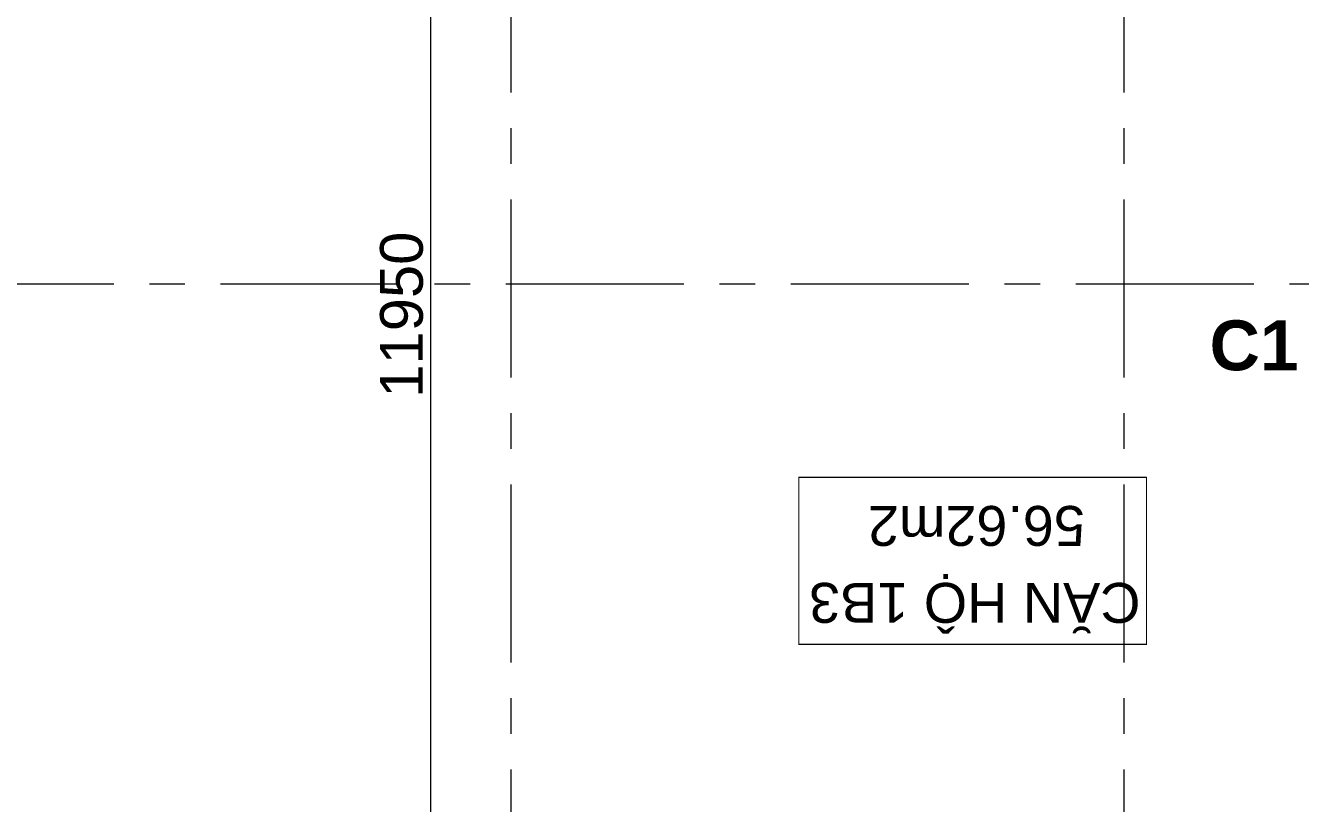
# Model space of a CAD drawing. Header units: millimetres. Extents: x -100356 to 314685, y 446 to 1273965.
# Drawn here: x 46178 to 59597, y 905381 to 913568 of the extents above; entities that cross this region are included whole.
import ezdxf

# ---------------------------------------------------------------- set-up
doc = ezdxf.new("R2010")
doc.units = ezdxf.units.MM
doc.linetypes.add('CENTER', pattern=[2, 1.25, -0.25, 0.25, -0.25])
doc.layers.get('DEFPOINTS').update_dxf_attribs({"lineweight": 13})
for name, color, linetype, lineweight in [('@ color hatch', 7, 'Continuous', 13), ('A.Concrete', 7, 'Continuous', 25), ('LGI', 250, 'CENTER', 9), ('luoicot', 30, 'Continuous', 13), ('TEXT', 6, 'Continuous', 20), ('Text 35', 250, 'Continuous', 15)]:
    doc.layers.add(name, color=color, linetype=linetype, lineweight=lineweight)
doc.styles.add('ARIAL', font='Font - TrueType - Arial Bold.ttf')
doc.styles.add('DIM', font='Font - TrueType - Arial.ttf')
doc.styles.add('VnArial', font='Font - TrueType - Arial.ttf')
doc.dimstyles.new('DIM 150', dxfattribs={"dimscale": 150, "dimtxt": 3, "dimasz": 3, "dimexe": 1, "dimexo": 0, "dimgap": 0.5, "dimtad": 1, "dimdec": 0, "dimdsep": 46, "dimtxsty": 'DIM', "dimblk1": 'ARCHTICK', "dimblk2": 'ARCHTICK', "dimsah": 1, "dimcen": 1.5, "dimdle": 1, "dimclrd": 154, "dimclre": 154, "dimclrt": 2, "dimadec": 0, "dimazin": 0, "dimtfac": 1, "dimtdec": 0, "dimtix": 1, "dimtmove": 2, "dimatfit": 0, "dimfxl": 1, "dimtolj": 1, "dimtzin": 0, "dimlwd": -1, "dimlwe": -1, "dimarcsym": 0})

# ---------------------------------------------------------------- blocks, each defined once
blk = doc.blocks.new('_ARCHTICK')
at = {"color": 0, "linetype": 'ByBlock', "const_width": 0.15}
blk.add_lwpolyline([(-0.5, -0.5), (0.5, 0.5)], dxfattribs=at)
blk = doc.blocks.new('*D735')
at = {"layer": '@ color hatch', "color": 154, "ltscale": 0.5, "transparency": 16777216}
for p, q in [((50443, 904400), (50443, 916650)), ((50935, 916500), (50293, 916500)), ((50935, 904550), (50293, 904550))]:
    blk.add_line(p, q, dxfattribs=at)
at = {"layer": 'DEFPOINTS', "color": 0, "ltscale": 0.5, "transparency": 16777216}
for p in [(50443, 916500), (50940, 916500, 0), (50940, 904550, 0)]:
    blk.add_point(p, dxfattribs=at)
at = {"layer": '@ color hatch', "color": 154, "ltscale": 0.5, "transparency": 16777216, "xscale": 450, "yscale": 450, "zscale": 450}
for p, rotation in [((50443, 916500), 90), ((50443, 904550), 270)]:
    blk.add_blockref('_ARCHTICK', p, dxfattribs=dict(at, rotation=rotation))
at = {"layer": '@ color hatch', "color": 2, "ltscale": 0.5, "transparency": 16777216, "insert": (50138, 910525), "char_height": 450, "attachment_point": 5, "rotation": 90, "style": 'DIM'}
blk.add_mtext('\\A1;11950', dxfattribs=at)
blk = doc.blocks.new('X-GRID')
at = {"layer": 'LGI', "ltscale": 1500}
for p, q in [((-25500, 49486.8), (-25500, -7272.6)), ((-19050, 49486.8), (-19050, -7272.6)), ((5008.8, 24500), (-57318.6, 24500))]:
    blk.add_line(p, q, dxfattribs=at)
blk = doc.blocks.new('A$C60262ED2')
at = {"rotation": 180}
blk.add_blockref('X-GRID', (7409, 51484, 0), dxfattribs=at)
at = {"layer": 'Text 35', "ltscale": 1000, "style": 'ARIAL'}
blk.add_text('C1', height=525, dxfattribs=at).set_placement((33808, 26074, 0))
blk = doc.blocks.new('column')
at = {"layer": 'luoicot', "ltscale": 0.5}
blk.add_blockref('A$C60262ED2', (-47109, -40384, 0), dxfattribs=at)

msp = doc.modelspace()

# ---------------------------------------------------------------- linework, layer by layer
at = {"layer": 'TEXT', "const_width": 10, "elevation": 0}
for points in [[(54318.2, 908814.5), (57974.3, 908814.5), (57974.2, 907058.1), (54318.2, 907058.1)], [(54318.3, 908811.5), (57974.4, 908811.4), (57974.4, 907055.1), (54318.3, 907055.1)]]:
    msp.add_lwpolyline(points, close=True, dxfattribs=at)

# ---------------------------------------------------------------- block references
at = {"layer": 'A.Concrete'}
msp.add_blockref('column', (71940.7, 924250, 0), dxfattribs=at)

# ---------------------------------------------------------------- texts
at = {"layer": 'TEXT', "style": 'VnArial'}
for s, p in [('56.62m2', (57328.1, 908512.2, 0)), ('CĂN HỘ 1B3', (57913.4, 907702.5, 0))]:
    msp.add_text(s, height=420, rotation=180, dxfattribs=at).set_placement(p)

# ---------------------------------------------------------------- dimensions: what is measured, and where the dimension line sits
at = {"layer": '@ color hatch', "ltscale": 0.5}
dim = msp.add_aligned_dim(p1=(50940.4, 904550.1, 0), p2=(50940.4, 916500.2, 0), distance=497.5, dimstyle='DIM 150', override={"dimfxl": 3.28084, "dimfxlon": 1, "dimarcsym": 2}, dxfattribs=at)
dim.commit()
dim.dimension.update_dxf_attribs({"geometry": '*D735', "text_midpoint": (50138.1, 910525.1)})

doc.saveas('drawing.dxf')
